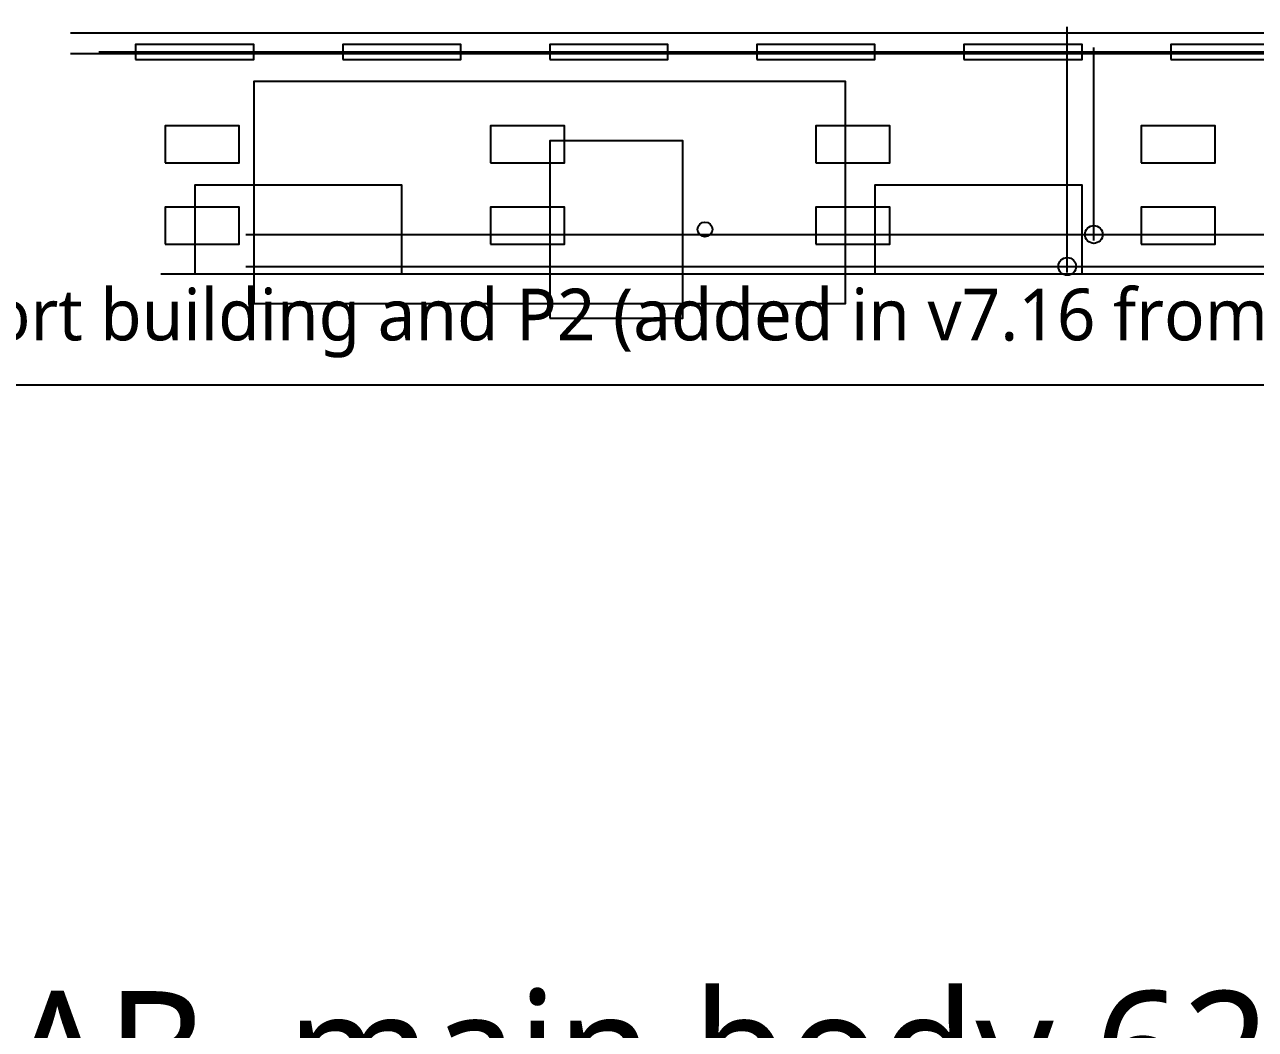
# Model space of a CAD drawing. Header units: metres. Extents: x -1640 to 1560, y -268 to 2338.
# Drawn here: x -284.5 to -201.3, y 1500.4 to 1568.3 of the extents above; entities that cross this region are included whole.
import ezdxf

# ---------------------------------------------------------------- set-up
doc = ezdxf.new("R2010")
doc.units = ezdxf.units.M
for name, color, linetype in [('1F_CDS', 5, 'Continuous'), ('1F_EHS_EXTINGUISHER_HYDRANT_CABINET_CONCEPT', 1, 'Continuous'), ('1F_SUPPORT', 4, 'Continuous'), ('2F_EHS_EXTINGUISHER_HYDRANT_CABINET_CONCEPT', 1, 'Continuous'), ('2F_SUPPORT', 4, 'Continuous'), ('3F_EHS_EXTINGUISHER_HYDRANT_CABINET_CONCEPT', 1, 'Continuous'), ('3F_SUPPORT', 4, 'Continuous'), ('4F_DCC', 3, 'Continuous'), ('4F_MAU', 2, 'Continuous'), ('4F_SUPPORT', 4, 'Continuous'), ('5F_CDS', 5, 'Continuous'), ('5F_EHS_EXTINGUISHER_HYDRANT_CABINET_CONCEPT', 1, 'Continuous'), ('5F_SUPPORT', 4, 'Continuous'), ('6F_EHS_EXTINGUISHER_HYDRANT_CABINET_CONCEPT', 1, 'Continuous'), ('6F_SUPPORT', 4, 'Continuous'), ('7F_EHS_EXTINGUISHER_HYDRANT_CABINET_CONCEPT', 1, 'Continuous'), ('7F_SUPPORT', 4, 'Continuous'), ('8F_DCC', 3, 'Continuous'), ('8F_MAU', 2, 'Continuous'), ('8F_SUPPORT', 4, 'Continuous'), ('OUTLINE', 7, 'Continuous'), ('TEXT', 7, 'Continuous'), ('UTIL_CHEM_CONCEPT', 6, 'Continuous'), ('UTIL_CHW.R_CONCEPT', 2, 'Continuous'), ('UTIL_CHW.S_CONCEPT', 1, 'Continuous'), ('UTIL_EXH.ACID_CONCEPT', 4, 'Continuous'), ('UTIL_EXH.ACID_RISER', 4, 'Continuous'), ('UTIL_EXH.ALK_CONCEPT', 5, 'Continuous'), ('UTIL_EXH.ALK_RISER', 5, 'Continuous')]:
    doc.layers.add(name, color=color, linetype=linetype)
doc.styles.add('KO', font='malgun.ttf')

msp = doc.modelspace()

# ---------------------------------------------------------------- linework, layer by layer
at = {"layer": '1F_CDS'}
for points in [[(-275, 1559), (-270, 1559), (-270, 1561.5), (-275, 1561.5)], [(-253, 1559), (-248, 1559), (-248, 1561.5), (-253, 1561.5)], [(-231, 1559), (-226, 1559), (-226, 1561.5), (-231, 1561.5)], [(-209, 1559), (-204, 1559), (-204, 1561.5), (-209, 1561.5)], [(-275, 1553.5), (-270, 1553.5), (-270, 1556), (-275, 1556)], [(-253, 1553.5), (-248, 1553.5), (-248, 1556), (-253, 1556)], [(-231, 1553.5), (-226, 1553.5), (-226, 1556), (-231, 1556)], [(-209, 1553.5), (-204, 1553.5), (-204, 1556), (-209, 1556)]]:
    msp.add_lwpolyline(points, close=True, dxfattribs=at)
at = {"layer": '1F_EHS_EXTINGUISHER_HYDRANT_CABINET_CONCEPT'}
msp.add_circle((-238.5, 1554.5), 0.5, dxfattribs=at)
at = {"layer": '1F_SUPPORT'}
msp.add_lwpolyline([(-249, 1548.5), (-240, 1548.5), (-240, 1560.5), (-249, 1560.5)], close=True, dxfattribs=at)
at = {"layer": '2F_EHS_EXTINGUISHER_HYDRANT_CABINET_CONCEPT'}
msp.add_circle((-238.5, 1554.5), 0.5, dxfattribs=at)
at = {"layer": '2F_SUPPORT'}
msp.add_lwpolyline([(-249, 1548.5), (-240, 1548.5), (-240, 1560.5), (-249, 1560.5)], close=True, dxfattribs=at)
at = {"layer": '3F_EHS_EXTINGUISHER_HYDRANT_CABINET_CONCEPT'}
msp.add_circle((-238.5, 1554.5), 0.5, dxfattribs=at)
at = {"layer": '3F_SUPPORT'}
for points in [[(-269, 1549.5), (-229, 1549.5), (-229, 1564.5), (-269, 1564.5)], [(-249, 1548.5), (-240, 1548.5), (-240, 1560.5), (-249, 1560.5)]]:
    msp.add_lwpolyline(points, close=True, dxfattribs=at)
at = {"layer": '4F_DCC'}
for points in [[(-277, 1566), (-269, 1566), (-269, 1567), (-277, 1567)], [(-263, 1566), (-255, 1566), (-255, 1567), (-263, 1567)], [(-249, 1566), (-241, 1566), (-241, 1567), (-249, 1567)], [(-235, 1566), (-227, 1566), (-227, 1567), (-235, 1567)], [(-221, 1566), (-213, 1566), (-213, 1567), (-221, 1567)], [(-207, 1566), (-199, 1566), (-199, 1567), (-207, 1567)]]:
    msp.add_lwpolyline(points, close=True, dxfattribs=at)
at = {"layer": '4F_MAU'}
for points in [[(-273, 1551.5), (-259, 1551.5), (-259, 1557.5), (-273, 1557.5)], [(-227, 1551.5), (-213, 1551.5), (-213, 1557.5), (-227, 1557.5)]]:
    msp.add_lwpolyline(points, close=True, dxfattribs=at)
at = {"layer": '4F_SUPPORT'}
msp.add_lwpolyline([(-249, 1548.5), (-240, 1548.5), (-240, 1560.5), (-249, 1560.5)], close=True, dxfattribs=at)
at = {"layer": '5F_CDS'}
for points in [[(-275, 1559), (-270, 1559), (-270, 1561.5), (-275, 1561.5)], [(-253, 1559), (-248, 1559), (-248, 1561.5), (-253, 1561.5)], [(-231, 1559), (-226, 1559), (-226, 1561.5), (-231, 1561.5)], [(-209, 1559), (-204, 1559), (-204, 1561.5), (-209, 1561.5)], [(-275, 1553.5), (-270, 1553.5), (-270, 1556), (-275, 1556)], [(-253, 1553.5), (-248, 1553.5), (-248, 1556), (-253, 1556)], [(-231, 1553.5), (-226, 1553.5), (-226, 1556), (-231, 1556)], [(-209, 1553.5), (-204, 1553.5), (-204, 1556), (-209, 1556)]]:
    msp.add_lwpolyline(points, close=True, dxfattribs=at)
at = {"layer": '5F_EHS_EXTINGUISHER_HYDRANT_CABINET_CONCEPT'}
msp.add_circle((-238.5, 1554.5), 0.5, dxfattribs=at)
at = {"layer": '5F_SUPPORT'}
msp.add_lwpolyline([(-249, 1548.5), (-240, 1548.5), (-240, 1560.5), (-249, 1560.5)], close=True, dxfattribs=at)
at = {"layer": '6F_EHS_EXTINGUISHER_HYDRANT_CABINET_CONCEPT'}
msp.add_circle((-238.5, 1554.5), 0.5, dxfattribs=at)
at = {"layer": '6F_SUPPORT'}
msp.add_lwpolyline([(-249, 1548.5), (-240, 1548.5), (-240, 1560.5), (-249, 1560.5)], close=True, dxfattribs=at)
at = {"layer": '7F_EHS_EXTINGUISHER_HYDRANT_CABINET_CONCEPT'}
msp.add_circle((-238.5, 1554.5), 0.5, dxfattribs=at)
at = {"layer": '7F_SUPPORT'}
for points in [[(-269, 1549.5), (-229, 1549.5), (-229, 1564.5), (-269, 1564.5)], [(-249, 1548.5), (-240, 1548.5), (-240, 1560.5), (-249, 1560.5)]]:
    msp.add_lwpolyline(points, close=True, dxfattribs=at)
at = {"layer": '8F_DCC'}
for points in [[(-277, 1566), (-269, 1566), (-269, 1567), (-277, 1567)], [(-263, 1566), (-255, 1566), (-255, 1567), (-263, 1567)], [(-249, 1566), (-241, 1566), (-241, 1567), (-249, 1567)], [(-235, 1566), (-227, 1566), (-227, 1567), (-235, 1567)], [(-221, 1566), (-213, 1566), (-213, 1567), (-221, 1567)], [(-207, 1566), (-199, 1566), (-199, 1567), (-207, 1567)]]:
    msp.add_lwpolyline(points, close=True, dxfattribs=at)
at = {"layer": '8F_MAU'}
for points in [[(-273, 1551.5), (-259, 1551.5), (-259, 1557.5), (-273, 1557.5)], [(-227, 1551.5), (-213, 1551.5), (-213, 1557.5), (-227, 1557.5)]]:
    msp.add_lwpolyline(points, close=True, dxfattribs=at)
at = {"layer": '8F_SUPPORT'}
msp.add_lwpolyline([(-249, 1548.5), (-240, 1548.5), (-240, 1560.5), (-249, 1560.5)], close=True, dxfattribs=at)
at = {"layer": 'OUTLINE'}
msp.add_lwpolyline([(-309, 1544), (243, 1544), (243, 1748), (-309, 1748)], close=True, dxfattribs=at)
at = {"layer": 'UTIL_CHEM_CONCEPT'}
msp.add_line((-275.3, 1551.5), (188.3, 1551.5), dxfattribs=at)
msp.add_line((-275.3, 1551.5), (188.3, 1551.5), dxfattribs=at)
at = {"layer": 'UTIL_CHW.R_CONCEPT'}
msp.add_line((-278.2, 1567.8), (189.8, 1567.8), dxfattribs=at)
msp.add_line((-278.2, 1567.8), (189.8, 1567.8), dxfattribs=at)
at = {"layer": 'UTIL_CHW.S_CONCEPT'}
msp.add_line((-279.5, 1566.5), (188.5, 1566.5), dxfattribs=at)
msp.add_line((-279.5, 1566.5), (188.5, 1566.5), dxfattribs=at)
at = {"layer": 'UTIL_EXH.ACID_CONCEPT'}
for p, q in [((-214, 1551.6), (-214, 1568.2)), ((-214, 1551.6), (-214, 1568.2)), ((-281.4, 1567.8), (190.4, 1567.8)), ((-281.4, 1567.8), (190.4, 1567.8)), ((-269.55, 1552), (197.55, 1552))]:
    msp.add_line(p, q, dxfattribs=at)
at = {"layer": 'UTIL_EXH.ACID_RISER'}
msp.add_circle((-214, 1552), 0.6, dxfattribs=at)
at = {"layer": 'UTIL_EXH.ALK_CONCEPT'}
for p, q in [((-212.2, 1553.76), (-212.2, 1566.8)), ((-212.2, 1553.76), (-212.2, 1566.8)), ((-281.4, 1566.4), (190.4, 1566.4)), ((-281.4, 1566.4), (190.4, 1566.4)), ((-269.55, 1554.16), (197.55, 1554.16))]:
    msp.add_line(p, q, dxfattribs=at)
at = {"layer": 'UTIL_EXH.ALK_RISER'}
msp.add_circle((-212.2, 1554.16), 0.6, dxfattribs=at)

# ---------------------------------------------------------------- texts
at = {"layer": 'TEXT', "style": 'KO'}
for s, height, p in [('Bridge between the west support building and P2 (added in v7.16 from satellite imagery)', 3.5, (-352, 1547)), ('P3 FAB  main body 623 m (incl. end block 651 m) x 208 m  [measured from satellite imagery]', 8, (-306, 1495))]:
    msp.add_text(s, height=height, dxfattribs=at).set_placement(p)

doc.saveas('drawing.dxf')
